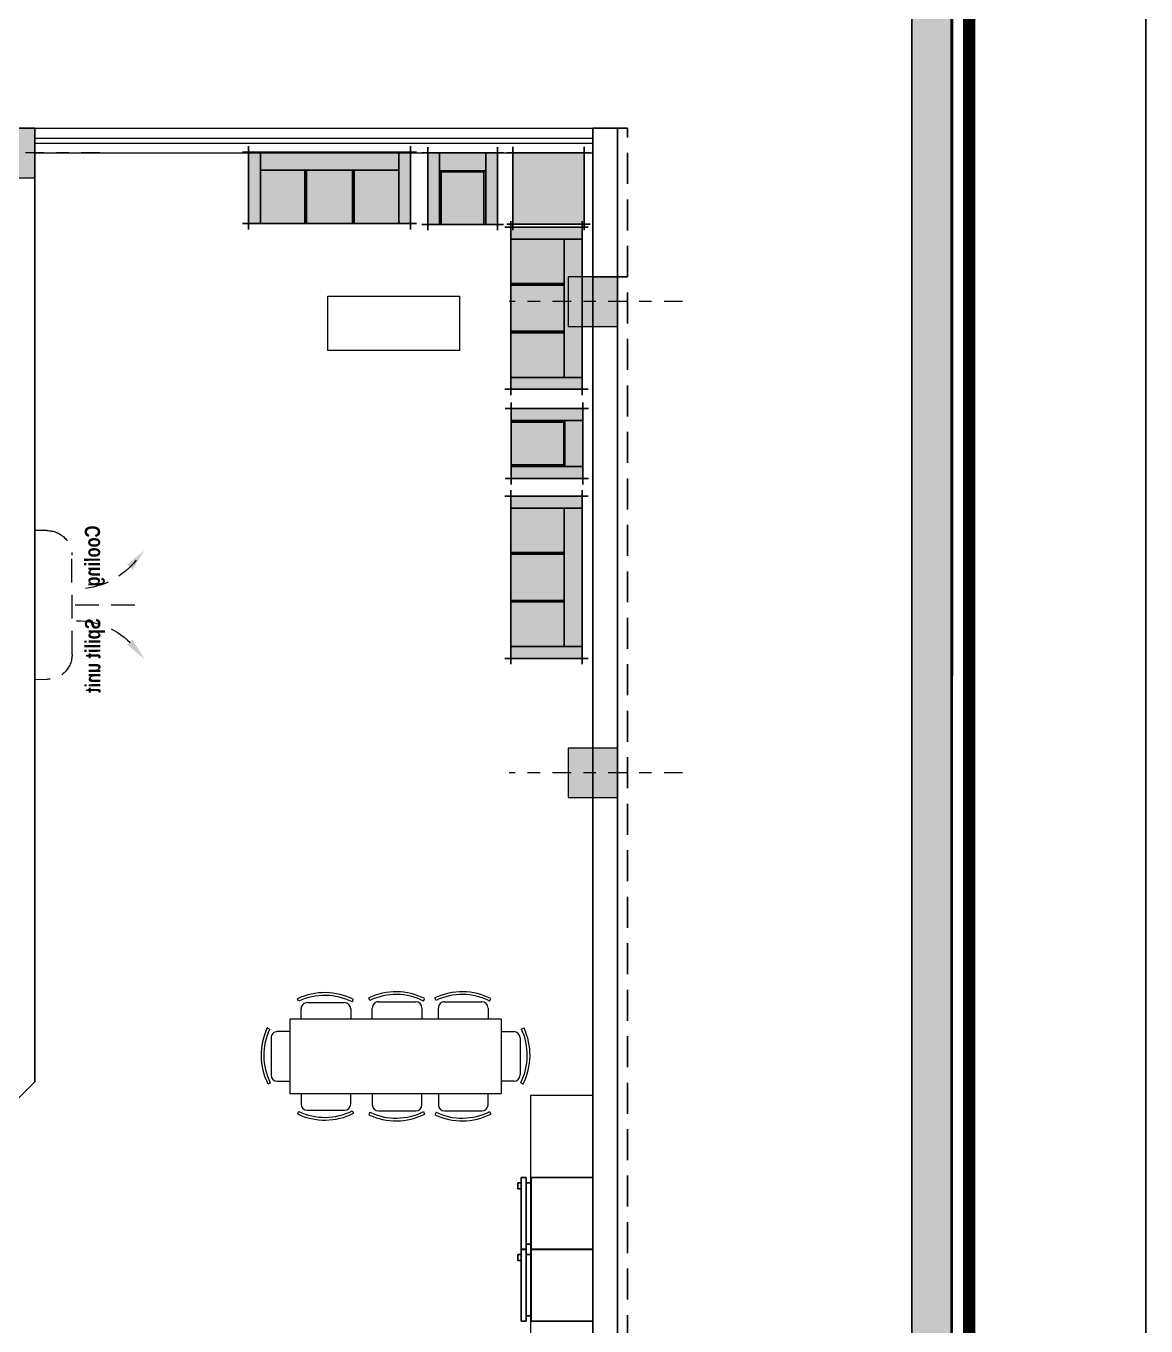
# Model space of a CAD drawing. Header units: inches. Extents: x 70 to 1974, y -315 to 363.
# Drawn here: x 537.88 to 546.91, y -179.96 to -169.47 of the extents above; entities that cross this region are included whole.
import ezdxf

# ---------------------------------------------------------------- set-up
doc = ezdxf.new("R2010")
doc.units = ezdxf.units.IN
doc.header["$MEASUREMENT"] = 0
for name, pattern in [('DASHDOT', [1, 0.5, -0.25, 0, -0.25]), ('DASHED2', [9.525, 6.35, -3.175]), ('HIDDEN', [0.375, 0.25, -0.125])]:
    doc.linetypes.add(name, pattern=pattern)
for name, color, linetype, lineweight in [('3', 244, 'Continuous', 20), ('LAYER1', 8, 'Continuous', 9), ('WALL', 7, 'Continuous', 35)]:
    doc.layers.add(name, color=color, linetype=linetype, lineweight=lineweight)
for name, color, linetype in [('7', 7, 'Continuous'), ('fer', 8, 'Continuous'), ('HID', 5, 'HIDDEN'), ('LNS', 55, 'Continuous'), ('MOBL', 251, 'Continuous')]:
    doc.layers.add(name, color=color, linetype=linetype)
doc.layers.add('AX', color=7, linetype='Continuous', lineweight=18, true_color=0xb7ad8f)
doc.styles.add('Italic', font='italic.shx', dxfattribs={"height": 0.7})

# ---------------------------------------------------------------- blocks, each defined once
blk = doc.blocks.new('mz1')
at = {"layer": 'MOBL', "ltscale": 0.03}
for p, q in [((-4.65, 3.4), (2.35, 3.4)), ((-4.15, -3.1), (-4.15, 3.9)), ((1.85, 3.9), (1.85, -3.1)), ((2.35, -2.6), (-4.65, -2.6))]:
    blk.add_line(p, q, dxfattribs=at)
blk = doc.blocks.new('Gol miz')
at = {"layer": 'fer'}
h = blk.add_hatch(color=45, dxfattribs=at)
h.set_gradient(color1=(150, 137, 90), color2=(244, 242, 236), one_color=1, tint=0.94, name='INVCURVED')
h.paths.add_polyline_path([(0.576, -0.288), (0.576, 0.288), (0, 0.288), (0, -0.288)])
at = {"layer": 'MOBL', "xscale": -0.09599999999045394, "yscale": 0.09599999999045394, "zscale": 0.09599999999947614}
blk.add_blockref('mz1', (0.178, -0.038), dxfattribs=at)
blk = doc.blocks.new('Mobl 3')
at = {"layer": 'fer'}
h = blk.add_hatch(color=45, dxfattribs=at)
h.set_gradient(color1=(150, 137, 90), color2=(244, 242, 236), one_color=1, tint=0.94, name='INVCURVED')
h.paths.add_polyline_path([(0.096, 0.576), (0, 0.576), (0, 0), (0.096, 0)])
h.paths.add_polyline_path([(1.212, 0.576), (0.096, 0.576), (0.096, 0.432), (1.212, 0.432)])
h.paths.add_polyline_path([(1.308, 0), (1.308, 0.576), (1.212, 0.576), (1.212, 0)])
h = blk.add_hatch(color=49, dxfattribs=at)
h.dxf.hatch_style = 1
h.set_gradient(color1=(100, 62, 38), color2=(216, 176, 151), rotation=180, one_color=1, tint=0.72)
h.paths.add_polyline_path([(0.096, 0), (0.456, 0), (0.456, 0.432), (0.096, 0.432)])
h = blk.add_hatch(color=49, dxfattribs=at)
h.dxf.hatch_style = 1
h.set_gradient(color1=(100, 62, 38), color2=(216, 176, 151), rotation=180, one_color=1, tint=0.72)
h.paths.add_polyline_path([(0.468, 0), (0.84, 0), (0.84, 0.432), (0.468, 0.432)])
h = blk.add_hatch(color=49, dxfattribs=at)
h.dxf.hatch_style = 1
h.set_gradient(color1=(100, 62, 38), color2=(216, 176, 151), rotation=180, one_color=1, tint=0.72)
h.paths.add_polyline_path([(0.853, 0), (1.212, 0), (1.212, 0.432), (0.853, 0.432)])
at = {"layer": 'MOBL', "ltscale": 0.03}
for p, q in [((1.356, 0.576), (-0.048, 0.576)), ((0, 0.624), (0, -0.048)), ((0.096, 0.576), (0.096, 0)), ((1.212, 0.576), (1.212, 0)), ((1.308, -0.048), (1.308, 0.624)), ((0.096, 0.432), (1.212, 0.432)), ((0.456, 0), (0.456, 0.432)), ((0.468, 0), (0.468, 0.432)), ((0.84, 0), (0.84, 0.432)), ((0.853, 0), (0.853, 0.432)), ((-0.048, 0), (1.356, 0))]:
    blk.add_line(p, q, dxfattribs=at)
blk = doc.blocks.new('Mobl 1')
at = {"layer": 'fer'}
h = blk.add_hatch(color=45, dxfattribs=at)
h.set_gradient(color1=(150, 137, 90), color2=(244, 242, 236), rotation=180, one_color=1, tint=0.94)
h.paths.add_polyline_path([(0.144, 0.186), (0, 0.186), (0, -0.186), (0.144, -0.186)])
h.paths.add_polyline_path([(0.576, -0.282), (0.576, -0.186), (0, -0.186), (0, -0.282)])
h.paths.add_polyline_path([(0.576, 0.186), (0.576, 0.282), (0, 0.282), (0, 0.186)])
at = {"layer": 'fer', "true_color": 0x787064}
blk.add_hatch(color=8, dxfattribs=at).paths.add_polyline_path([(0.576, -0.186), (0.576, -0.171), (0.153, -0.171), (0.153, 0.173), (0.576, 0.173), (0.576, 0.186), (0.144, 0.186), (0.144, -0.186)])
at = {"layer": 'fer'}
h = blk.add_hatch(color=49, dxfattribs=at)
h.dxf.hatch_style = 1
h.set_gradient(color1=(100, 62, 38), color2=(216, 176, 151), one_color=1, tint=0.72)
h.paths.add_polyline_path([(0.153, 0.173), (0.153, -0.171), (0.576, -0.171), (0.576, 0.173)])
at = {"layer": 'MOBL', "linetype": 'ByBlock'}
for p, q in [((0, 0.33), (0, -0.33)), ((0.576, -0.33), (0.576, 0.33)), ((0.624, 0.282), (-0.048, 0.282)), ((0, 0.186), (0.576, 0.186)), ((0.144, -0.186), (0.144, 0.186)), ((0.153, -0.171), (0.153, 0.173)), ((0.153, 0.173), (0.576, 0.173)), ((0, -0.186), (0.576, -0.186)), ((0.153, -0.171), (0.576, -0.171)), ((-0.048, -0.282), (0.624, -0.282))]:
    blk.add_line(p, q, dxfattribs=at)
blk = doc.blocks.new('M')
at = {"layer": 'LAYER1', "linetype": 'ByBlock'}
for p, q in [((216.787, 6.995), (216.777, 7.014)), ((216.8, 6.939), (216.8, 6.849)), ((216.9, 6.989), (216.85, 6.989)), ((217.15, 6.989), (216.9, 6.989)), ((217.2, 6.849), (217.2, 6.939)), ((217.219, 7), (217.228, 7.02)), ((217.32, 6.995), (217.311, 7.014)), ((217.333, 6.939), (217.333, 6.849)), ((217.433, 6.989), (217.383, 6.989)), ((217.683, 6.989), (217.433, 6.989)), ((217.733, 6.849), (217.733, 6.939)), ((217.753, 7), (217.762, 7.02)), ((217.895, 6.989), (217.885, 7.008)), ((217.907, 6.933), (217.907, 6.849)), ((218.007, 6.983), (217.957, 6.983)), ((218.257, 6.983), (218.007, 6.983)), ((218.307, 6.849), (218.307, 6.933)), ((218.327, 6.994), (218.336, 7.014)), ((218.397, 6.849), (216.694, 6.849)), ((216.694, 6.249), (216.694, 6.849)), ((218.397, 6.249), (218.397, 6.849)), ((216.535, 6.762), (216.516, 6.772)), ((216.591, 6.749), (216.694, 6.749)), ((218.5, 6.749), (218.397, 6.749)), ((218.555, 6.762), (218.575, 6.772)), ((216.541, 6.649), (216.541, 6.699)), ((216.541, 6.399), (216.541, 6.649)), ((218.55, 6.649), (218.55, 6.699)), ((218.55, 6.399), (218.55, 6.649)), ((216.53, 6.33), (216.51, 6.32)), ((216.694, 6.349), (216.591, 6.349)), ((218.397, 6.349), (218.5, 6.349)), ((218.561, 6.33), (218.58, 6.32)), ((216.694, 6.249), (218.397, 6.249)), ((216.8, 6.159), (216.8, 6.249)), ((217.2, 6.249), (217.2, 6.159)), ((217.333, 6.159), (217.333, 6.249)), ((217.733, 6.249), (217.733, 6.159)), ((217.907, 6.165), (217.907, 6.249)), ((218.307, 6.249), (218.307, 6.165)), ((216.787, 6.103), (216.777, 6.084)), ((216.9, 6.109), (216.85, 6.109)), ((217.15, 6.109), (216.9, 6.109)), ((217.219, 6.098), (217.228, 6.078)), ((217.32, 6.103), (217.311, 6.084)), ((217.433, 6.109), (217.383, 6.109)), ((217.683, 6.109), (217.433, 6.109)), ((217.753, 6.098), (217.762, 6.078)), ((217.895, 6.109), (217.885, 6.09)), ((218.007, 6.115), (217.957, 6.115)), ((218.257, 6.115), (218.007, 6.115)), ((218.327, 6.104), (218.336, 6.084))]:
    blk.add_line(p, q, dxfattribs=at)
for centre, radius, start, end in [((217.008, 6.553), 0.516, 64.7423, 116.6459), ((217.008, 6.553), 0.494, 64.7423, 116.6459), ((217.542, 6.553), 0.516, 64.7423, 116.6459), ((217.542, 6.553), 0.494, 64.7423, 116.6459), ((218.116, 6.547), 0.516, 64.7423, 116.6459), ((218.116, 6.547), 0.494, 64.7423, 116.6459), ((216.85, 6.939), 0.05, 90, 180), ((217.15, 6.939), 0.05, 0, 90), ((217.383, 6.939), 0.05, 90, 180), ((217.683, 6.939), 0.05, 0, 90), ((217.957, 6.933), 0.05, 90, 180), ((218.257, 6.933), 0.05, 0, 90), ((216.977, 6.54), 0.516, 153.3541, 205.2577), ((216.977, 6.54), 0.494, 153.3541, 205.2577), ((216.591, 6.699), 0.05, 90, 180), ((218.5, 6.699), 0.05, 0, 90), ((218.114, 6.54), 0.494, 334.7423, 26.6459), ((218.114, 6.54), 0.516, 334.7423, 26.6459), ((216.591, 6.399), 0.05, 180, 270), ((218.5, 6.399), 0.05, 270, 0), ((217.008, 6.544), 0.516, 243.3541, 295.2577), ((217.008, 6.544), 0.494, 243.3541, 295.2577), ((216.85, 6.159), 0.05, 180, 270), ((217.15, 6.159), 0.05, 270, 0), ((217.542, 6.544), 0.516, 243.3541, 295.2577), ((217.542, 6.544), 0.494, 243.3541, 295.2577), ((217.383, 6.159), 0.05, 180, 270), ((217.683, 6.159), 0.05, 270, 0), ((218.116, 6.551), 0.516, 243.3541, 295.2577), ((218.116, 6.551), 0.494, 243.3541, 295.2577), ((217.957, 6.165), 0.05, 180, 270), ((218.257, 6.165), 0.05, 270, 0)]:
    blk.add_arc(centre, radius, start, end, dxfattribs=at)
blk = doc.blocks.new('REFREJRATOR')
at = {"layer": 'fer', "linetype": 'Continuous'}
for p, q in [((0, 0), (-0.643, 0)), ((-0.643, 0), (-0.643, -0.551)), ((0, -0.551), (0, 0)), ((-0.643, -0.551), (0, -0.551)), ((-0.597, -0.551), (-0.597, -0.597)), ((-0.046, -0.551), (-0.046, -0.597)), ((-0.643, -0.597), (-0.643, -0.643)), ((-0.643, -0.597), (0, -0.597)), ((-0.643, -0.643), (0, -0.643)), ((-0.101, -0.671), (-0.101, -0.643)), ((-0.047, -0.671), (-0.101, -0.671)), ((-0.047, -0.643), (-0.047, -0.671)), ((0, -0.597), (0, -0.643))]:
    blk.add_line(p, q, dxfattribs=at)
blk = doc.blocks.new('k1')
at = {"true_color": 0x636466}
h = blk.add_hatch(color=251, dxfattribs=at)
h.dxf.hatch_style = 1
h.paths.add_polyline_path([(-480.494, -162.334), (-480.494, -163.026), (-480.494, -198.947), (-480.18, -198.947), (-480.18, -162.334)])
blk.add_line((-480.178, -162.634), (-480.178, -198.949))
for points in [[(-452.366, -202.667), (-482.066, -202.667), (-482.066, -160.662), (-452.366, -160.662)], [(-482.066, -160.662), (-452.366, -160.662), (-452.366, -202.667), (-482.066, -202.667)]]:
    blk.add_lwpolyline(points, close=True)
blk.add_lwpolyline([(-480.178, -162.634), (-480.178, -198.949), (-480.495, -198.949), (-480.495, -162.319), (-480.178, -162.319)])
at = {"layer": '3', "const_width": 0.1}
for points in [[(-480.641, -192.137), (-480.641, -162.319)], [(-480.641, -198.946), (-480.641, -162.319)]]:
    blk.add_lwpolyline(points, dxfattribs=at)
at = {"layer": '7', "lineweight": 30}
blk.add_line((-480.506, -198.946), (-480.503, -162.319), dxfattribs=at)
blk = doc.blocks.new('s.botoni')
at = {"layer": 'AX'}
h = blk.add_hatch(color=256, dxfattribs=at)
h.paths.add_polyline_path([(19.473, 218.825), (19.473, 219.111), (19.758, 219.111), (19.758, 218.825)])
h.paths.add_polyline_path([(19.758, 218.711), (19.473, 218.711), (19.473, 218.825), (19.758, 218.825)])
h.paths.add_polyline_path([(19.473, 218.711), (19.359, 218.711), (19.359, 218.825), (19.473, 218.825)])
h.paths.add_polyline_path([(19.473, 218.825), (19.359, 218.825), (19.359, 219.111), (19.473, 219.111)])
at = {"layer": 'AX', "linetype": 'DASHDOT', "ltscale": 0.3}
for p, q in [((19.558, 219.636), (19.558, 218.236)), ((18.834, 218.911), (20.234, 218.911))]:
    blk.add_line(p, q, dxfattribs=at)
at = {"layer": 'AX', "linetype": 'Continuous'}
blk.add_lwpolyline([(19.359, 218.711), (19.758, 218.711), (19.758, 219.111), (19.359, 219.111), (19.359, 218.711)], dxfattribs=at)
blk = doc.blocks.new('s13')
at = {"layer": 'AX', "linetype": 'Continuous'}
for p in [(93.95, -262.406), (93.95, -266.207), (98.65, -267.407)]:
    blk.add_blockref('s.botoni', p, dxfattribs=at)
blk = doc.blocks.new('sp')
at = {"layer": 'LAYER1', "color": 150, "linetype": 'DASHED2', "ltscale": 0.03}
blk.add_line((30.246, 9.76), (30.247, 9.206), dxfattribs=at)
blk.add_lwpolyline([(29.646, 10.084), (30.846, 10.085), (30.846, 9.985, -0.414214), (30.646, 9.785), (29.846, 9.784, -0.414214), (29.646, 9.984)], format="xyb", close=True, dxfattribs=at)
for centre, start, end in [((29.502, 9.747), 308.5691, 0.2465), ((30.99, 9.749), 179.9209, 231.5983)]:
    blk.add_arc(centre, 0.616, start, end, dxfattribs=at)
for points in [[(29.963, 9.295), (29.924, 9.34), (29.809, 9.201)], [(30.53, 9.296), (30.569, 9.341), (30.685, 9.202)]]:
    blk.add_solid(points, dxfattribs=at)
at = {"layer": 'LNS', "color": 150, "ltscale": 0.02, "insert": (29.607, 9.68), "char_height": 0.12315, "width": 1.62769, "attachment_point": 1, "style": 'Italic'}
blk.add_mtext('\\pt0.2463;{\\fImpact|b0|i0|c0|p34;Cooling       Spilit unit}', dxfattribs=at)

msp = doc.modelspace()

# ---------------------------------------------------------------- linework, layer by layer
for p, q in [((535.35254, -170.29256), (537.95254, -170.29256)), ((537.95254, -177.98545), (537.95254, -170.29256)), ((542.45254, -170.29256), (542.73254, -170.29256)), ((542.45254, -181.69256), (542.45254, -170.29256)), ((542.65254, -186.49256), (542.65254, -170.29256)), ((542.45254, -171.49256), (542.73254, -171.49256)), ((537.04543, -178.89256), (537.95254, -177.98545))]:
    msp.add_line(p, q)
at = {"layer": 'HID', "color": 8}
msp.add_line((542.73254, -186.49256), (542.73254, -170.29256), dxfattribs=at)
at = {"layer": 'LAYER1', "color": 156}
for p, q in [((537.95254, -170.29256), (542.45254, -170.29256)), ((537.95254, -170.37256), (542.45254, -170.37256)), ((537.95254, -170.41256), (542.45254, -170.41256)), ((537.95254, -170.49256), (542.45254, -170.49256))]:
    msp.add_line(p, q, dxfattribs=at)
at = {"layer": 'LAYER1', "linetype": 'ByBlock'}
for p, q in [((541.95254, -181.19256), (541.95254, -178.09256)), ((541.95254, -178.09256), (542.45254, -178.09256))]:
    msp.add_line(p, q, dxfattribs=at)
msp.add_lwpolyline([(540.31606, -171.64762), (541.37713, -171.64762), (541.37713, -172.0863), (540.31606, -172.0863)], close=True, dxfattribs=at)

# ---------------------------------------------------------------- block references
at = {"rotation": 180}
for name, p in [('k1', (64.84801, -352.65707)), ('s13', (655.96128, -218.98815)), ('M', (758.40755, -171.23138))]:
    msp.add_blockref(name, p, dxfattribs=at)
at = {"xscale": -1, "rotation": 90.16739081387621}
msp.add_blockref('sp', (547.94873, -143.86365), dxfattribs=at)
at = {"layer": 'LAYER1', "linetype": 'ByBlock', "xscale": -0.9000000000014551, "yscale": 0.9000000000014551, "zscale": 0.9000000000014551, "rotation": 270.009943505915}
for p in [(542.45254, -178.75814), (542.45264, -179.33713)]:
    msp.add_blockref('REFREJRATOR', p, dxfattribs=at)
at = {"layer": 'WALL', "lineweight": 20}
for name, p, xscale, yscale, zscale, rotation in [('Mobl 3', (540.98319, -171.06247), -0.9997022396657791, 0.9997022396657813, 0.9997022396657813, 359.9999969763143), ('Mobl 1', (541.40342, -170.49256), -0.9997022396415337, 0.9997022396415359, 0.9997022396415359, 89.99999697631445), ('Gol miz', (542.09449, -171.06839), -0.9997022396657796, 0.9997022396657819, 0.9997022396657819, 269.9999969763144), ('Mobl 3', (541.79051, -172.39926), -0.9997022396657799, 0.9997022396657821, 0.9997022396657821, 269.9999969763144), ('Mobl 1', (542.37105, -172.83654), -0.9997022396415334, 0.9997022396415356, 0.9997022396415356, 359.9999969763144), ('Mobl 3', (541.79051, -174.56968), -0.9997022396657798, 0.999702239665782, 0.999702239665782, 269.9999969763144)]:
    msp.add_blockref(name, p, dxfattribs=dict(at, xscale=xscale, yscale=yscale, zscale=zscale, rotation=rotation))

doc.saveas('drawing.dxf')
